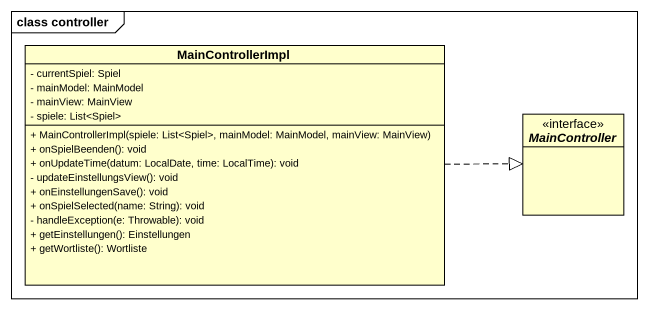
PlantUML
@startuml
mainframe class controller
hide circle
hide empty members
skinparam classAttributeIconSize 0
class MainControllerImpl {
  - currentSpiel: Spiel
  - mainModel: MainModel
  - mainView: MainView
  - spiele: List<Spiel>
  + MainControllerImpl(spiele: List<Spiel>, mainModel: MainModel, mainView: MainView)
  + onSpielBeenden(): void
  + onUpdateTime(datum: LocalDate, time: LocalTime): void
  - updateEinstellungsView(): void
  + onEinstellungenSave(): void
  + onSpielSelected(name: String): void
  - handleException(e: Throwable): void
  + getEinstellungen(): Einstellungen
  + getWortliste(): Wortliste
}
interface MainController <<interface>>
MainControllerImpl .right.|> MainController
@enduml
